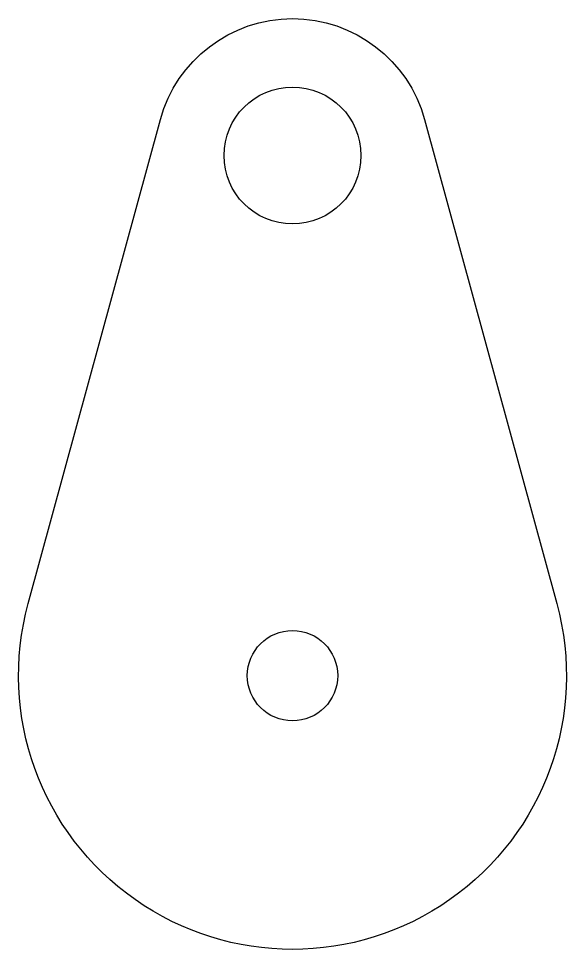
# Model space of a CAD drawing. Header units: millimetres. Extents: x -10 to 10, y -10 to 24.
import ezdxf

# ---------------------------------------------------------------- set-up
doc = ezdxf.new("R2010")
doc.units = ezdxf.units.MM
doc.layers.get('0').update_dxf_attribs({"linetype": 'CONTINUOUS'})

msp = doc.modelspace()

# ---------------------------------------------------------------- linework, layer by layer
msp.add_lwpolyline([(4.824, 20.316), (9.648, 2.632, -1.309307), (-9.648, 2.632), (-4.824, 20.316, -0.763763)], format="xyb", close=True)
for centre, radius in [((0, 19), 2.5), ((0, 0), 1.65)]:
    msp.add_circle(centre, radius)

doc.saveas('drawing.dxf')
